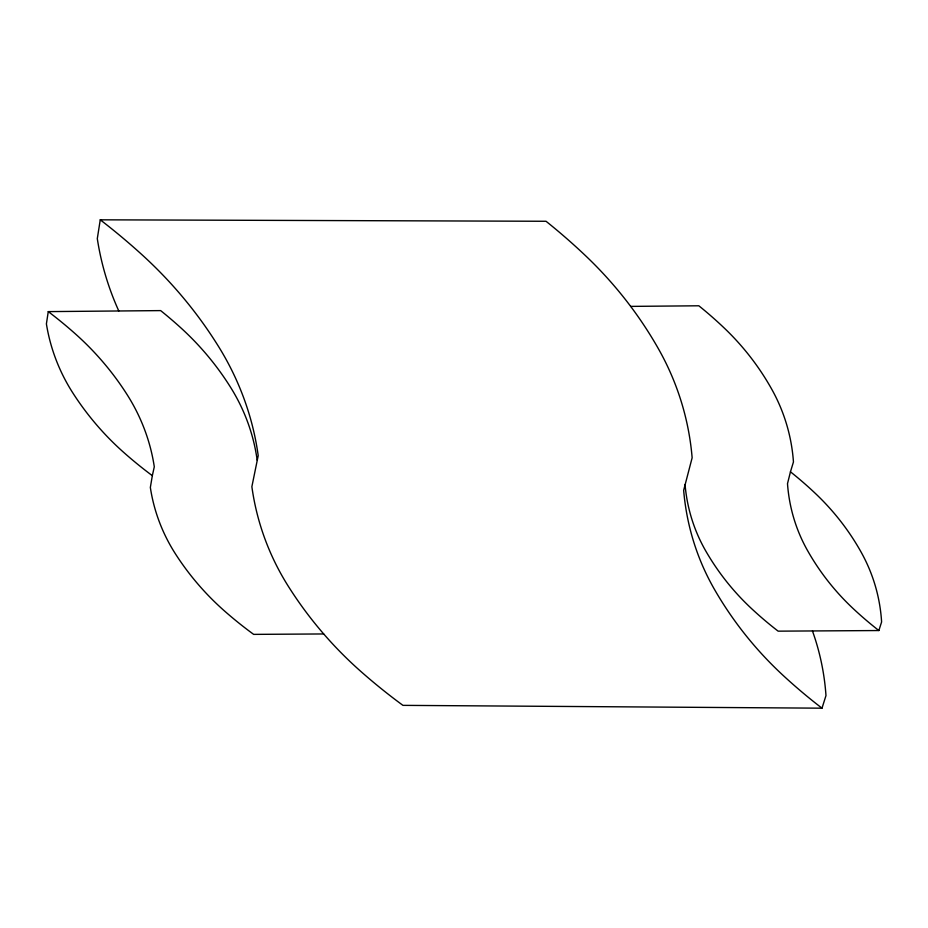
<?xml version="1.0" encoding="UTF-8"?>
<svg xmlns="http://www.w3.org/2000/svg" width="928" height="928" viewBox="0 0 928 928"><rect width="100%" height="100%" fill="white"/><g stroke="black" fill="none" stroke-linecap="round" stroke-linejoin="round"><path stroke-width="1.39" d="M257.16 460.114A184.046 174.545 36.2 0 0 230.898 387.834A270.558 253.982 35.3 0 0 180.02 327.097A404.318 373.984 32.7 0 0 160.648 310.602L48.268 311.611L46.4 323.884A177.48 171.854 49.6 0 0 72.848 392.962A279.804 273.192 59.2 0 0 124.027 452.69A432.251 421.231 80.4 0 0 152.331 475.67L150.348 487.455A171.761 167.388 26.4 0 0 175.438 553.865A270.245 266.522 22.8 0 0 224.924 611.355A414.816 413.238 -69.1 0 0 253.669 634.381L323.698 633.952M812.452 630.947A264.7 251.871 -4.2 0 1 825.978 695.594L821.999 708.18A668.102 608.455 -46.6 0 1 783.128 675.422A423.818 393.634 -40 0 1 714.746 589.895A264.341 249.029 -34.8 0 1 683.658 490.344L692.137 457.794A272.356 267.02 12.2 0 0 658.242 348.464A399.458 386.408 20.9 0 0 585.672 255.838A594.639 561.742 22 0 0 546.024 221.27L100.259 219.82L97.301 238.635A270.002 264.271 70.1 0 0 118.796 310.973M152.331 475.67L154.292 466.807A184.742 173.049 37.6 0 0 127.159 394.713A271.568 251.824 36.6 0 0 75.632 334.115A405.756 370.875 34 0 0 48.268 311.611M790.459 471.818L787.501 483.674A176.32 165.718 -34.8 0 0 807.499 550.478A280.372 261.104 -38.3 0 0 852.855 608.292A435.128 400.513 -43.3 0 0 878.862 630.541L881.6 621.969A179.313 170.984 -16.1 0 0 861.184 552.241A262.253 250.142 -9.9 0 0 815.561 493.615A390.642 369.704 -2.1 0 0 790.459 471.818L793.452 461.947A182.503 178.072 -19.3 0 0 771.841 389.412A266.881 260.466 -7 0 0 724.664 328.442A397.973 384.296 5.1 0 0 698.83 305.788L630.657 306.391M878.862 630.541L778.14 631.156A431.74 402.555 -43.7 0 1 751.9 608.93A278.238 262.415 -37.6 0 1 705.872 551.174A175.021 166.506 -33 0 1 685.05 484.439M821.999 708.18L402.949 705.361A647.698 622.027 -53.9 0 1 360.725 671.338A410.768 402.613 -35.4 0 1 288.144 586.009A257.462 253.483 -4.8 0 1 251.871 486.701L258.204 455.66A277.112 260.049 37.6 0 0 218.625 346.643A406.789 376.026 36.2 0 0 141.52 254.295A604.94 547.288 33 0 0 100.259 219.82"/></g></svg>
